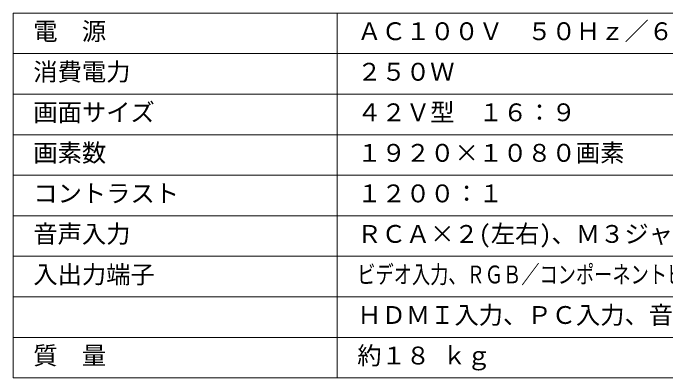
# Model space of a CAD drawing. Units: millimetres, scale not verified. Extents: x -63 to 62, y -57 to 57.
# Drawn here: x -62.5 to 18.1, y -56.5 to -11.5 of the extents above; entities that cross this region are included whole.
import ezdxf
from ezdxf.enums import TextEntityAlignment as Align

# ---------------------------------------------------------------- set-up
doc = ezdxf.new("R2010")
doc.units = ezdxf.units.MM
doc.header["$LTSCALE"] = 0.125
doc.layers.add('0-2_WAKU', color=1, linetype='Continuous', lineweight=18)
doc.layers.add('0-3_MOJI1', color=7, linetype='Continuous')
doc.styles.add('ＭＳ ゴシック', font='')
doc.styles.get('ＭＳ ゴシック').set_extended_font_data('MS Gothic')

msp = doc.modelspace()

# ---------------------------------------------------------------- linework, layer by layer
at = {"layer": '0-2_WAKU', "color": 4}
for p, q in [((-62.5258, -11.5148), (62.4742, -11.5148)), ((-62.5258, -11.5148), (-62.5258, -56.5148)), ((-22.5258, -11.5148), (-22.5258, -56.5148)), ((62.4742, -56.5148), (-62.5258, -56.5148))]:
    msp.add_line(p, q, dxfattribs=at)
at = {"layer": '0-2_WAKU'}
for p, q in [((-62.5258, -16.5148), (62.4742, -16.5148)), ((-62.5258, -21.5148), (62.4742, -21.5148)), ((-62.5258, -26.5148), (62.4742, -26.5148)), ((-62.5258, -31.5148), (62.4742, -31.5148)), ((-62.5258, -36.5148), (62.4742, -36.5148)), ((-62.5258, -41.5148), (62.4742, -41.5148)), ((-62.5258, -46.5148), (62.4742, -46.5148)), ((-62.5258, -51.5148), (62.4742, -51.5148))]:
    msp.add_line(p, q, dxfattribs=at)

# ---------------------------------------------------------------- texts
at = {"layer": '0-3_MOJI1', "style": 'ＭＳ ゴシック'}
for s, p in [('電  源', (-60.0258, -15.5148)), ('ＡＣ１００Ｖ\u3000５０Ｈｚ／６０Ｈｚ', (-20.0258, -15.5148)), ('消費電力', (-60.0258, -20.5148)), ('２５０Ｗ', (-20.0258, -20.5148)), ('画面サイズ', (-60.0258, -25.5148)), ('４２Ｖ型\u3000１６：９', (-20.0258, -25.5148)), ('画素数', (-60.0258, -30.5148)), ('１９２０×１０８０画素', (-20.0258, -30.5148)), ('コントラスト', (-60.0258, -35.5148)), ('１２００：１', (-20.0258, -35.5148)), ('音声入力', (-60.0258, -40.5148)), ('ＲＣＡ×２(左右)、Ｍ３ジャック×１', (-20.0258, -40.5148)), ('入出力端子', (-60.0258, -45.5148)), ('ＨＤＭＩ入力、ＰＣ入力、音声入力、外部制御端子', (-20.0258, -50.5148)), ('質\u3000量', (-60.0258, -55.5148)), ('約１８ ｋｇ', (-20.0258, -55.5148))]:
    msp.add_text(s, height=2.199, dxfattribs=at).set_placement(p, align=Align.BOTTOM_LEFT)
at = {"layer": '0-3_MOJI1', "style": 'ＭＳ ゴシック', "width": 0.75}
msp.add_text('ビデオ入力、ＲＧＢ／コンポーネントビデオ入力、ＤＶＩ－Ｄ入力、', height=2.199, dxfattribs=at).set_placement((-20.0258, -45.5148), align=Align.BOTTOM_LEFT)

doc.saveas('drawing.dxf')
